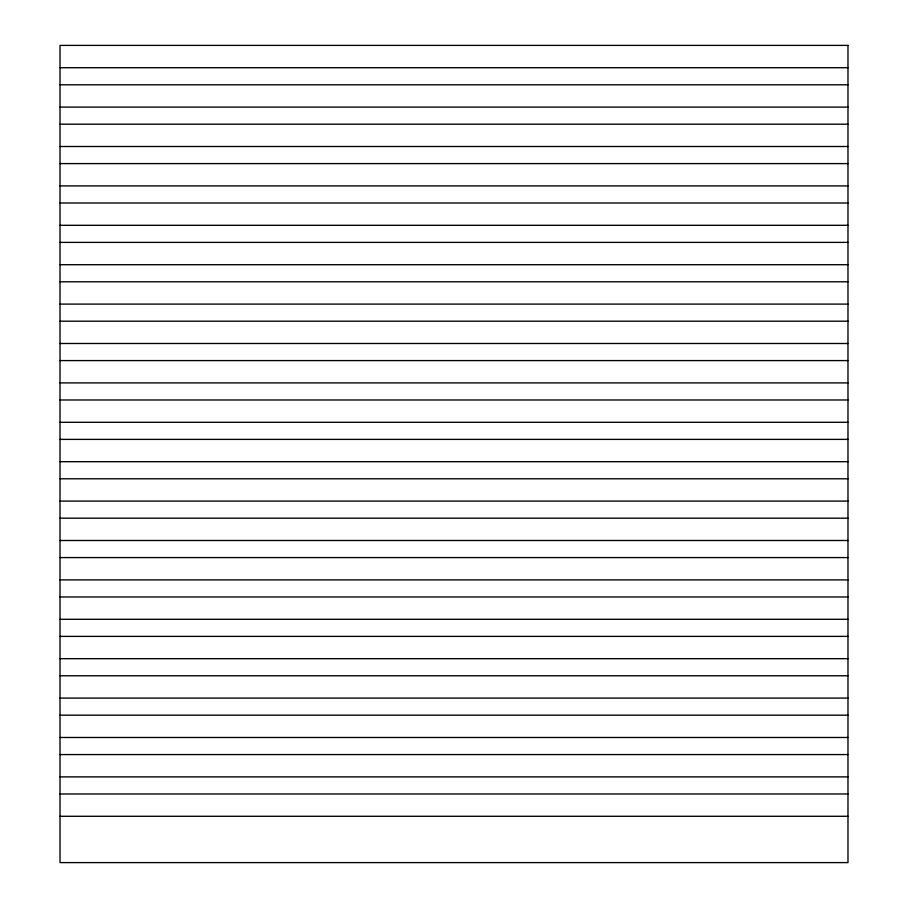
<?xml version="1.0" encoding="UTF-8"?>
<svg xmlns="http://www.w3.org/2000/svg" width="908" height="908" viewBox="0 0 908 908"><rect width="100%" height="100%" fill="white"/><g stroke="black" fill="none" stroke-linecap="round" stroke-linejoin="round"><path stroke-width="1.36" d="M60.019 67.714L847.981 67.714M60.019 84.796L847.981 84.796M60.019 107.11L847.981 107.11M60.019 124.192L847.981 124.192M60.019 146.506L847.981 146.506M60.019 163.599L847.981 163.599M60.019 185.913L847.981 185.913M60.019 202.995L847.981 202.995M60.019 225.309L847.981 225.309M60.019 242.391L847.981 242.391M60.019 264.705L847.981 264.705M60.019 281.786L847.981 281.786M60.019 304.101L847.981 304.101M60.019 321.194L847.981 321.194M60.019 343.496L847.981 343.496M60.019 360.589L847.981 360.589M60.019 382.904L847.981 382.904M60.019 399.985L847.981 399.985M60.019 422.299L847.981 422.299M60.019 439.381L847.981 439.381M60.019 461.695L847.981 461.695M60.019 478.788L847.981 478.788M60.019 501.091L847.981 501.091M60.019 518.184L847.981 518.184M60.019 540.498L847.981 540.498M60.019 557.58L847.981 557.58M60.019 579.894L847.981 579.894M60.019 596.976L847.981 596.976M60.019 619.29L847.981 619.29M60.019 636.383L847.981 636.383M60.019 658.686L847.981 658.686M60.019 675.779L847.981 675.779M60.019 698.093L847.981 698.093M60.019 715.175L847.981 715.175M60.019 737.489L847.981 737.489M60.019 754.571L847.981 754.571M60.019 776.885L847.981 776.885M60.019 793.978L847.981 793.978M60.019 816.281L847.981 816.281M847.981 45.4L60.019 45.4L60.019 862.6L847.981 862.6L847.981 45.4"/></g></svg>
